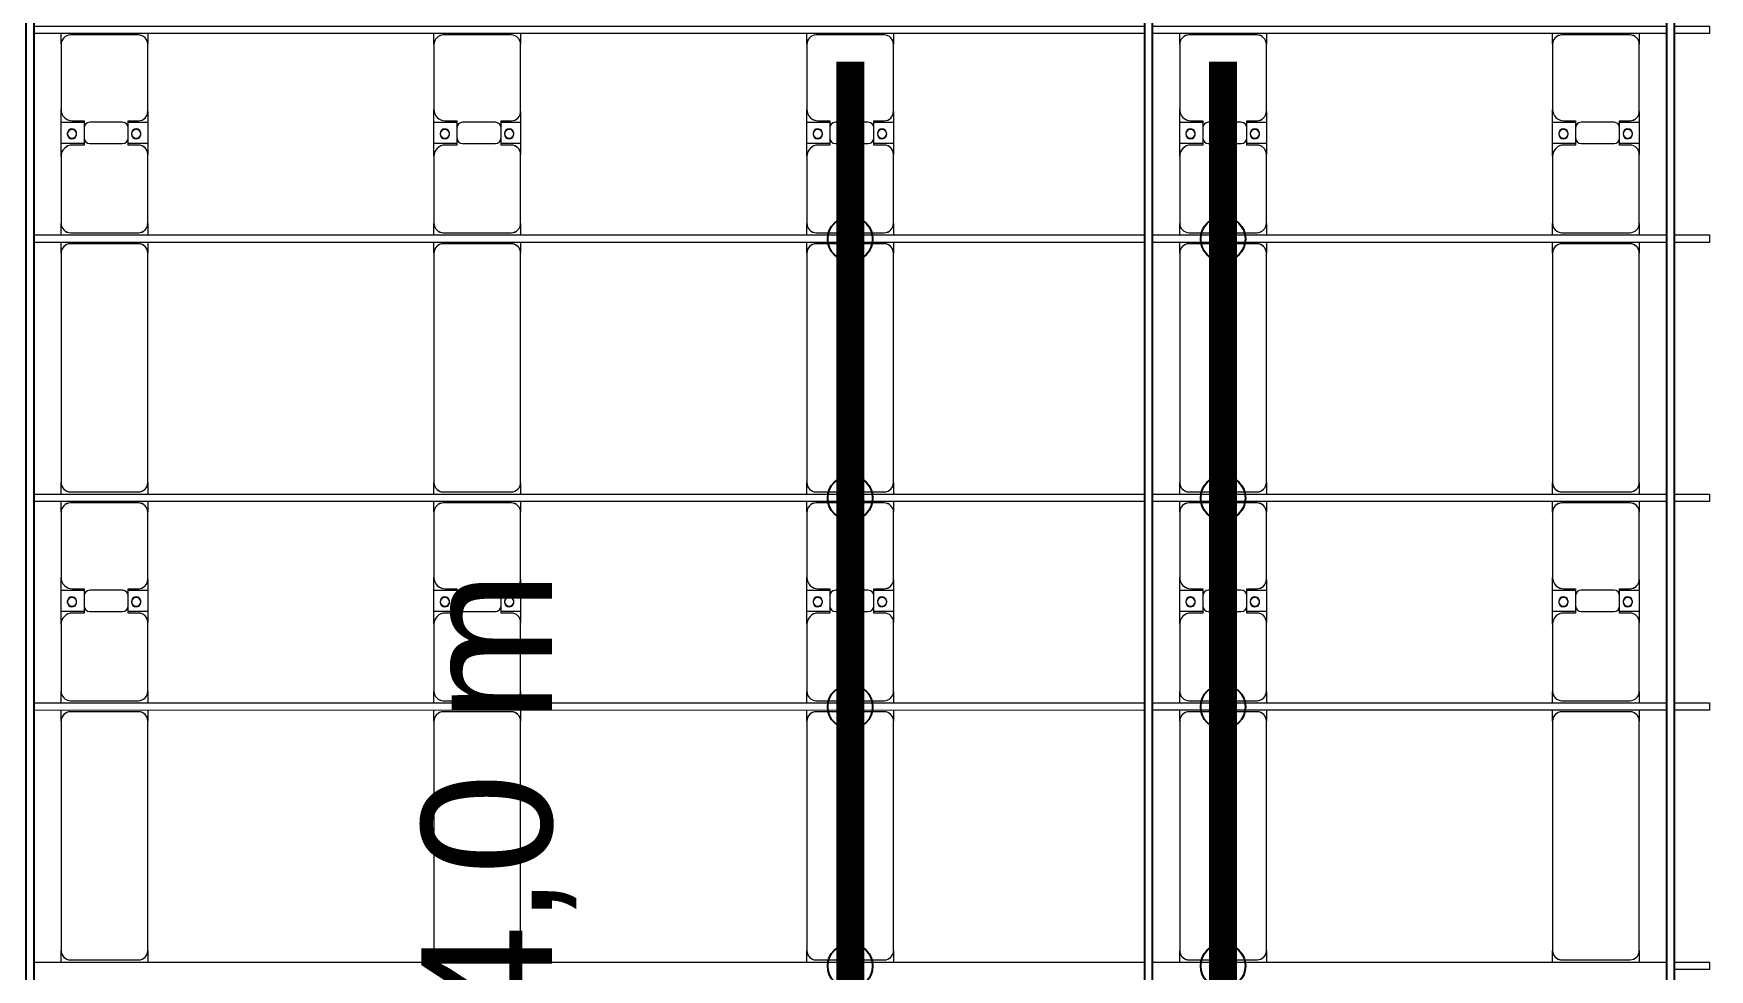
# Model space of a CAD drawing. Header units: millimetres. Extents: x -496478 to -186190, y -204059 to -87354.
# Drawn here: x -299121 to -290132, y -165092 to -160072 of the extents above; entities that cross this region are included whole.
import ezdxf

# ---------------------------------------------------------------- set-up
doc = ezdxf.new("R2010")
doc.units = ezdxf.units.MM
for name, color, linetype, lineweight in [('A-DETL-MBND', 5, 'Continuous', 9), ('A-GENM', 13, 'Continuous', 9), ('S-BEAM', 12, 'Continuous', 9)]:
    doc.layers.add(name, color=color, linetype=linetype, lineweight=lineweight)
doc.layers.add('GC-GHI CHU', color=2, linetype='Continuous')
doc.layers.add('GC-HOP 40x60 GIA CUONG', color=1, linetype='Continuous')
doc.styles.add('GC_VN', font='arial.ttf')

# ---------------------------------------------------------------- blocks, each defined once
blk = doc.blocks.new('Dai phao do pin - DẢI PHAO ĐỠ PIN-V71-BỐ TRÍ KHUNG KẾT CẤU BÈ PIN 01')
at = {"layer": 'A-DETL-MBND', "color": 8}
for p, q in [((1828, 241.6), (1889.7, 241.6)), ((1839.7, 191.6), (1839.7, -173.4)), ((3120.3, 241.6), (1889.7, 241.6)), ((3120.3, 241.6), (3178, 241.6)), ((3170.3, -173.4), (3170.3, 191.6)), ((3218, 241.6), (3279.7, 241.6)), ((3229.7, 191.6), (3229.7, -173.4)), ((3639.7, 241.6), (3279.7, 241.6)), ((3639.7, 241.6), (3822.2, 241.6)), ((3699.7, 118.2), (3699.7, 181.6)), ((3707.8, 241.6), (3890.3, 241.6)), ((3707.8, 118.2), (3707.8, 241.6)), ((3822.2, 241.6), (3822.2, 118.2)), ((3830.3, 181.6), (3830.3, 118.2)), ((4240.3, 241.6), (3890.3, 241.6)), ((4240.3, 241.6), (4298, 241.6)), ((4290.3, -173.4), (4290.3, 191.6)), ((4338, 241.6), (4399.7, 241.6)), ((4349.7, 191.6), (4349.7, -173.4)), ((5630.3, 241.6), (4399.7, 241.6)), ((5630.3, 241.6), (5688, 241.6)), ((5680.3, -173.4), (5680.3, 191.6)), ((5728, 241.6), (5789.7, 241.6)), ((5739.7, 191.6), (5739.7, -173.4)), ((6149.7, 241.6), (5789.7, 241.6)), ((6149.7, 241.6), (6332.2, 241.6)), ((6209.7, 118.2), (6209.7, 181.6)), ((6217.8, 241.6), (6400.3, 241.6)), ((6217.8, 118.2), (6217.8, 241.6)), ((6332.2, 241.6), (6332.2, 118.2)), ((6340.3, 181.6), (6340.3, 118.2)), ((6750.3, 241.6), (6400.3, 241.6)), ((6750.3, 241.6), (6808, 241.6)), ((6800.3, -173.4), (6800.3, 191.6)), ((3792.2, 118.2), (3699.7, 118.2)), ((3830.3, 118.2), (3737.8, 118.2)), ((6302.2, 118.2), (6209.7, 118.2)), ((6340.3, 118.2), (6247.8, 118.2)), ((3707.8, 88.2), (3707.8, -88.2)), ((3822.2, -88.2), (3822.2, 88.2)), ((6217.8, 88.2), (6217.8, -88.2)), ((6332.2, -88.2), (6332.2, 88.2)), ((3699.7, -173.4), (3699.7, -118.2)), ((3699.7, -118.2), (3792.2, -118.2)), ((3707.8, -223.4), (3707.8, -118.2)), ((3737.8, -118.2), (3830.3, -118.2)), ((3822.2, -118.2), (3822.2, -223.4)), ((3830.3, -118.2), (3830.3, -173.4)), ((6209.7, -173.4), (6209.7, -118.2)), ((6209.7, -118.2), (6302.2, -118.2)), ((6217.8, -223.4), (6217.8, -118.2)), ((6247.8, -118.2), (6340.3, -118.2)), ((6332.2, -118.2), (6332.2, -223.4)), ((6340.3, -118.2), (6340.3, -173.4)), ((1889.7, -223.4), (1828, -223.4)), ((1889.7, -223.4), (3120.3, -223.4)), ((3178, -223.4), (3120.3, -223.4)), ((3279.7, -223.4), (3218, -223.4)), ((3279.7, -223.4), (3649.7, -223.4)), ((3822.2, -223.4), (3649.7, -223.4)), ((3880.3, -223.4), (3707.8, -223.4)), ((3880.3, -223.4), (4240.3, -223.4)), ((4298, -223.4), (4240.3, -223.4)), ((4399.7, -223.4), (4338, -223.4)), ((4399.7, -223.4), (5630.3, -223.4)), ((5688, -223.4), (5630.3, -223.4)), ((5789.7, -223.4), (5728, -223.4)), ((5789.7, -223.4), (6159.7, -223.4)), ((6332.2, -223.4), (6159.7, -223.4)), ((6390.3, -223.4), (6217.8, -223.4)), ((6390.3, -223.4), (6750.3, -223.4)), ((6808, -223.4), (6750.3, -223.4))]:
    blk.add_line(p, q, dxfattribs=at)
for centre, radius, start, end in [((1889.7, 191.6), 50, 90, 180), ((1889.7, 191.6), 50, 105, 180), ((3120.3, 191.6), 50, 360, 90), ((3120.3, 191.6), 50, 15, 90), ((3279.7, 191.6), 50, 90, 180), ((3279.7, 191.6), 50, 135, 180), ((3639.7, 181.6), 60, 360, 90), ((3639.7, 181.6), 60, 360, 45), ((3758.6, 183.2), 25, 360, 180), ((3758.6, 183.2), 25, 180, 0), ((3761.4, 183.2), 25, 0, 180), ((3761.4, 183.2), 25, 180, 0), ((3761.4, 183.2), 25, 180, 195), ((3890.3, 181.6), 60, 90, 180), ((3890.3, 181.6), 60, 140.20922, 180), ((4240.3, 191.6), 50, 360, 90), ((4240.3, 191.6), 50, 360, 45), ((4399.7, 191.6), 50, 90, 180), ((4399.7, 191.6), 50, 105, 180), ((5630.3, 191.6), 50, 360, 90), ((5630.3, 191.6), 50, 15, 90), ((5789.7, 191.6), 50, 90, 180), ((5789.7, 191.6), 50, 135, 180), ((6149.7, 181.6), 60, 0, 90), ((6149.7, 181.6), 60, 0, 45), ((6268.6, 183.2), 25, 0, 180), ((6268.6, 183.2), 25, 180, 360), ((6271.4, 183.2), 25, 0, 180), ((6271.4, 183.2), 25, 180, 0), ((6271.4, 183.2), 25, 180, 195), ((6400.3, 181.6), 60, 90, 180), ((6400.3, 181.6), 60, 135, 180), ((6750.3, 191.6), 50, 360, 90), ((6750.3, 191.6), 50, 360, 45), ((3737.8, 88.2), 30, 90, 180), ((3792.2, 88.2), 30, 360, 90), ((6247.8, 88.2), 30, 90, 180), ((6302.2, 88.2), 30, 360, 90), ((3737.8, -88.2), 30, 180, 270), ((3792.2, -88.2), 30, 270, 360), ((6247.8, -88.2), 30, 180, 270), ((6302.2, -88.2), 30, 270, 360), ((1889.7, -173.4), 50, 180, 270), ((1889.7, -173.4), 50, 180, 270), ((3120.3, -173.4), 50, 270, 360), ((3120.3, -173.4), 50, 285, 360), ((3279.7, -173.4), 50, 180, 270), ((3279.7, -173.4), 50, 180, 225), ((3649.7, -173.4), 50, 270, 360), ((3649.7, -173.4), 50, 315, 360), ((3758.6, -161.8), 25, 0, 180), ((3758.6, -161.8), 25, 180, 0), ((3761.4, -161.8), 25, 0, 180), ((3761.4, -161.8), 25, 120, 180), ((3761.4, -161.8), 25, 180, 0), ((3761.4, -161.8), 25, 75, 105), ((3758.6, -161.8), 25, 75, 90), ((3758.6, -161.8), 25, 30, 45), ((3758.6, -161.8), 25, 0, 15), ((3880.3, -173.4), 50, 180, 270), ((3880.3, -173.4), 50, 180, 224.26736), ((4240.3, -173.4), 50, 270, 360), ((4240.3, -173.4), 50, 315, 360), ((4399.7, -173.4), 50, 180, 270), ((4399.7, -173.4), 50, 180, 270), ((5630.3, -173.4), 50, 270, 360), ((5630.3, -173.4), 50, 285, 360), ((5789.7, -173.4), 50, 180, 270), ((5789.7, -173.4), 50, 180, 225), ((6159.7, -173.4), 50, 270, 360), ((6159.7, -173.4), 50, 315, 360), ((6268.6, -161.8), 25, 0, 180), ((6268.6, -161.8), 25, 180, 0), ((6271.4, -161.8), 25, 0, 180), ((6271.4, -161.8), 25, 120, 180), ((6271.4, -161.8), 25, 180, 360), ((6271.4, -161.8), 25, 75, 105), ((6268.6, -161.8), 25, 75, 90), ((6268.6, -161.8), 25, 30, 45), ((6268.6, -161.8), 25, 0, 15), ((6390.3, -173.4), 50, 180, 270), ((6390.3, -173.4), 50, 180, 225), ((6750.3, -173.4), 50, 270, 360), ((6750.3, -173.4), 50, 315, 360)]:
    blk.add_arc(centre, radius, start, end, dxfattribs=at)
blk = doc.blocks.new('Dai phao do pin - DẢI PHAO ĐỠ PIN-V72-BỐ TRÍ KHUNG KẾT CẤU BÈ PIN 01')
at = {"layer": 'A-DETL-MBND', "color": 8}
for p, q in [((1828, 241.6), (1889.7, 241.6)), ((1839.7, 191.6), (1839.7, -173.4)), ((3120.3, 241.6), (1889.7, 241.6)), ((3120.3, 241.6), (3178, 241.6)), ((3170.3, -173.4), (3170.3, 191.6)), ((3218, 241.6), (3279.7, 241.6)), ((3229.7, 191.6), (3229.7, -173.4)), ((3639.7, 241.6), (3279.7, 241.6)), ((3639.7, 241.6), (3822.2, 241.6)), ((3699.7, 118.2), (3699.7, 181.6)), ((3707.8, 241.6), (3890.3, 241.6)), ((3707.8, 118.2), (3707.8, 241.6)), ((3822.2, 241.6), (3822.2, 118.2)), ((3830.3, 181.6), (3830.3, 118.2)), ((4240.3, 241.6), (3890.3, 241.6)), ((4240.3, 241.6), (4298, 241.6)), ((4290.3, -173.4), (4290.3, 191.6)), ((4338, 241.6), (4399.7, 241.6)), ((4349.7, 191.6), (4349.7, -173.4)), ((5630.3, 241.6), (4399.7, 241.6)), ((5630.3, 241.6), (5688, 241.6)), ((5680.3, -173.4), (5680.3, 191.6)), ((5728, 241.6), (5789.7, 241.6)), ((5739.7, 191.6), (5739.7, -173.4)), ((6149.7, 241.6), (5789.7, 241.6)), ((6149.7, 241.6), (6332.2, 241.6)), ((6209.7, 118.2), (6209.7, 181.6)), ((6217.8, 241.6), (6400.3, 241.6)), ((6217.8, 118.2), (6217.8, 241.6)), ((6332.2, 241.6), (6332.2, 118.2)), ((6340.3, 181.6), (6340.3, 118.2)), ((6750.3, 241.6), (6400.3, 241.6)), ((6750.3, 241.6), (6808, 241.6)), ((6800.3, -173.4), (6800.3, 191.6)), ((3792.2, 118.2), (3699.7, 118.2)), ((3830.3, 118.2), (3737.8, 118.2)), ((6302.2, 118.2), (6209.7, 118.2)), ((6340.3, 118.2), (6247.8, 118.2)), ((3707.8, 88.2), (3707.8, -88.2)), ((3822.2, -88.2), (3822.2, 88.2)), ((6217.8, 88.2), (6217.8, -88.2)), ((6332.2, -88.2), (6332.2, 88.2)), ((3699.7, -173.4), (3699.7, -118.2)), ((3699.7, -118.2), (3792.2, -118.2)), ((3707.8, -223.4), (3707.8, -118.2)), ((3737.8, -118.2), (3830.3, -118.2)), ((3822.2, -118.2), (3822.2, -223.4)), ((3830.3, -118.2), (3830.3, -173.4)), ((6209.7, -173.4), (6209.7, -118.2)), ((6209.7, -118.2), (6302.2, -118.2)), ((6217.8, -223.4), (6217.8, -118.2)), ((6247.8, -118.2), (6340.3, -118.2)), ((6332.2, -118.2), (6332.2, -223.4)), ((6340.3, -118.2), (6340.3, -173.4)), ((1889.7, -223.4), (1828, -223.4)), ((1889.7, -223.4), (3120.3, -223.4)), ((3178, -223.4), (3120.3, -223.4)), ((3279.7, -223.4), (3218, -223.4)), ((3279.7, -223.4), (3649.7, -223.4)), ((3822.2, -223.4), (3649.7, -223.4)), ((3880.3, -223.4), (3707.8, -223.4)), ((3880.3, -223.4), (4240.3, -223.4)), ((4298, -223.4), (4240.3, -223.4)), ((4399.7, -223.4), (4338, -223.4)), ((4399.7, -223.4), (5630.3, -223.4)), ((5688, -223.4), (5630.3, -223.4)), ((5789.7, -223.4), (5728, -223.4)), ((5789.7, -223.4), (6159.7, -223.4)), ((6332.2, -223.4), (6159.7, -223.4)), ((6390.3, -223.4), (6217.8, -223.4)), ((6390.3, -223.4), (6750.3, -223.4)), ((6808, -223.4), (6750.3, -223.4))]:
    blk.add_line(p, q, dxfattribs=at)
for centre, radius, start, end in [((1889.7, 191.6), 50, 90, 180), ((1889.7, 191.6), 50, 105, 180), ((3120.3, 191.6), 50, 360, 90), ((3120.3, 191.6), 50, 15, 90), ((3279.7, 191.6), 50, 90, 180), ((3279.7, 191.6), 50, 135, 180), ((3639.7, 181.6), 60, 360, 90), ((3639.7, 181.6), 60, 360, 45), ((3758.6, 183.2), 25, 360, 180), ((3758.6, 183.2), 25, 180, 0), ((3761.4, 183.2), 25, 0, 180), ((3761.4, 183.2), 25, 180, 0), ((3761.4, 183.2), 25, 180, 195), ((3890.3, 181.6), 60, 90, 180), ((3890.3, 181.6), 60, 140.25088, 180), ((4240.3, 191.6), 50, 360, 90), ((4240.3, 191.6), 50, 360, 45), ((4399.7, 191.6), 50, 90, 180), ((4399.7, 191.6), 50, 105, 180), ((5630.3, 191.6), 50, 360, 90), ((5630.3, 191.6), 50, 15, 90), ((5789.7, 191.6), 50, 90, 180), ((5789.7, 191.6), 50, 135, 180), ((6149.7, 181.6), 60, 0, 90), ((6149.7, 181.6), 60, 0, 45), ((6268.6, 183.2), 25, 0, 180), ((6268.6, 183.2), 25, 180, 360), ((6271.4, 183.2), 25, 0, 180), ((6271.4, 183.2), 25, 180, 0), ((6271.4, 183.2), 25, 180, 195), ((6400.3, 181.6), 60, 90, 180), ((6400.3, 181.6), 60, 135, 180), ((6750.3, 191.6), 50, 360, 90), ((6750.3, 191.6), 50, 360, 45), ((3737.8, 88.2), 30, 90, 180), ((3792.2, 88.2), 30, 360, 90), ((6247.8, 88.2), 30, 90, 180), ((6302.2, 88.2), 30, 360, 90), ((3737.8, -88.2), 30, 180, 270), ((3792.2, -88.2), 30, 270, 360), ((6247.8, -88.2), 30, 180, 270), ((6302.2, -88.2), 30, 270, 360), ((1889.7, -173.4), 50, 180, 270), ((1889.7, -173.4), 50, 180, 270), ((3120.3, -173.4), 50, 270, 360), ((3120.3, -173.4), 50, 285, 360), ((3279.7, -173.4), 50, 180, 270), ((3279.7, -173.4), 50, 180, 225), ((3649.7, -173.4), 50, 270, 360), ((3649.7, -173.4), 50, 315, 360), ((3758.6, -161.8), 25, 0, 180), ((3758.6, -161.8), 25, 180, 0), ((3761.4, -161.8), 25, 0, 180), ((3761.4, -161.8), 25, 120, 180), ((3761.4, -161.8), 25, 180, 0), ((3761.4, -161.8), 25, 75, 105), ((3758.6, -161.8), 25, 75, 90), ((3758.6, -161.8), 25, 30, 45), ((3758.6, -161.8), 25, 0, 15), ((3880.3, -173.4), 50, 180, 270), ((3880.3, -173.4), 50, 180, 224.21737), ((4240.3, -173.4), 50, 270, 360), ((4240.3, -173.4), 50, 315, 360), ((4399.7, -173.4), 50, 180, 270), ((4399.7, -173.4), 50, 180, 270), ((5630.3, -173.4), 50, 270, 360), ((5630.3, -173.4), 50, 285, 360), ((5789.7, -173.4), 50, 180, 270), ((5789.7, -173.4), 50, 180, 225), ((6159.7, -173.4), 50, 270, 360), ((6159.7, -173.4), 50, 315, 360), ((6268.6, -161.8), 25, 0, 180), ((6268.6, -161.8), 25, 180, 0), ((6271.4, -161.8), 25, 0, 180), ((6271.4, -161.8), 25, 120, 180), ((6271.4, -161.8), 25, 180, 360), ((6271.4, -161.8), 25, 75, 105), ((6268.6, -161.8), 25, 75, 90), ((6268.6, -161.8), 25, 30, 45), ((6268.6, -161.8), 25, 0, 15), ((6390.3, -173.4), 50, 180, 270), ((6390.3, -173.4), 50, 180, 225), ((6750.3, -173.4), 50, 270, 360), ((6750.3, -173.4), 50, 315, 360)]:
    blk.add_arc(centre, radius, start, end, dxfattribs=at)
blk = doc.blocks.new('Dai phao do pin - DẢI PHAO ĐỠ PIN-V73-BỐ TRÍ KHUNG KẾT CẤU BÈ PIN 01')
at = {"layer": 'A-DETL-MBND', "color": 8}
for p, q in [((1828, 241.6), (1889.7, 241.6)), ((1839.7, 191.6), (1839.7, -173.4)), ((3120.3, 241.6), (1889.7, 241.6)), ((3120.3, 241.6), (3178, 241.6)), ((3170.3, -173.4), (3170.3, 191.6)), ((3218, 241.6), (3279.7, 241.6)), ((3229.7, 191.6), (3229.7, -173.4)), ((3639.7, 241.6), (3279.7, 241.6)), ((3639.7, 241.6), (3822.2, 241.6)), ((3699.7, 118.2), (3699.7, 181.6)), ((3707.8, 241.6), (3890.3, 241.6)), ((3707.8, 118.2), (3707.8, 241.6)), ((3822.2, 241.6), (3822.2, 118.2)), ((3830.3, 181.6), (3830.3, 118.2)), ((4240.3, 241.6), (3890.3, 241.6)), ((4240.3, 241.6), (4298, 241.6)), ((4290.3, -173.4), (4290.3, 191.6)), ((4338, 241.6), (4399.7, 241.6)), ((4349.7, 191.6), (4349.7, -173.4)), ((5630.3, 241.6), (4399.7, 241.6)), ((5630.3, 241.6), (5688, 241.6)), ((5680.3, -173.4), (5680.3, 191.6)), ((5728, 241.6), (5789.7, 241.6)), ((5739.7, 191.6), (5739.7, -173.4)), ((6149.7, 241.6), (5789.7, 241.6)), ((6149.7, 241.6), (6332.2, 241.6)), ((6209.7, 118.2), (6209.7, 181.6)), ((6217.8, 241.6), (6400.3, 241.6)), ((6217.8, 118.2), (6217.8, 241.6)), ((6332.2, 241.6), (6332.2, 118.2)), ((6340.3, 181.6), (6340.3, 118.2)), ((6750.3, 241.6), (6400.3, 241.6)), ((6750.3, 241.6), (6808, 241.6)), ((6800.3, -173.4), (6800.3, 191.6)), ((3792.2, 118.2), (3699.7, 118.2)), ((3830.3, 118.2), (3737.8, 118.2)), ((6302.2, 118.2), (6209.7, 118.2)), ((6340.3, 118.2), (6247.8, 118.2)), ((3707.8, 88.2), (3707.8, -88.2)), ((3822.2, -88.2), (3822.2, 88.2)), ((6217.8, 88.2), (6217.8, -88.2)), ((6332.2, -88.2), (6332.2, 88.2)), ((3699.7, -173.4), (3699.7, -118.2)), ((3699.7, -118.2), (3792.2, -118.2)), ((3707.8, -223.4), (3707.8, -118.2)), ((3737.8, -118.2), (3830.3, -118.2)), ((3822.2, -118.2), (3822.2, -223.4)), ((3830.3, -118.2), (3830.3, -173.4)), ((6209.7, -173.4), (6209.7, -118.2)), ((6209.7, -118.2), (6302.2, -118.2)), ((6217.8, -223.4), (6217.8, -118.2)), ((6247.8, -118.2), (6340.3, -118.2)), ((6332.2, -118.2), (6332.2, -223.4)), ((6340.3, -118.2), (6340.3, -173.4)), ((1889.7, -223.4), (1828, -223.4)), ((1889.7, -223.4), (3120.3, -223.4)), ((3178, -223.4), (3120.3, -223.4)), ((3279.7, -223.4), (3218, -223.4)), ((3279.7, -223.4), (3649.7, -223.4)), ((3822.2, -223.4), (3649.7, -223.4)), ((3880.3, -223.4), (3707.8, -223.4)), ((3880.3, -223.4), (4240.3, -223.4)), ((4298, -223.4), (4240.3, -223.4)), ((4399.7, -223.4), (4338, -223.4)), ((4399.7, -223.4), (5630.3, -223.4)), ((5688, -223.4), (5630.3, -223.4)), ((5789.7, -223.4), (5728, -223.4)), ((5789.7, -223.4), (6159.7, -223.4)), ((6332.2, -223.4), (6159.7, -223.4)), ((6390.3, -223.4), (6217.8, -223.4)), ((6390.3, -223.4), (6750.3, -223.4)), ((6808, -223.4), (6750.3, -223.4))]:
    blk.add_line(p, q, dxfattribs=at)
for centre, radius, start, end in [((1889.7, 191.6), 50, 90, 180), ((1889.7, 191.6), 50, 105, 180), ((3120.3, 191.6), 50, 360, 90), ((3120.3, 191.6), 50, 15, 90), ((3279.7, 191.6), 50, 90, 180), ((3279.7, 191.6), 50, 135, 180), ((3639.7, 181.6), 60, 360, 90), ((3639.7, 181.6), 60, 360, 45), ((3758.6, 183.2), 25, 360, 180), ((3758.6, 183.2), 25, 180, 0), ((3761.4, 183.2), 25, 0, 180), ((3761.4, 183.2), 25, 180, 0), ((3761.4, 183.2), 25, 180, 195), ((3890.3, 181.6), 60, 90, 180), ((3890.3, 181.6), 60, 140.29254, 180), ((4240.3, 191.6), 50, 360, 90), ((4240.3, 191.6), 50, 360, 45), ((4399.7, 191.6), 50, 90, 180), ((4399.7, 191.6), 50, 105, 180), ((5630.3, 191.6), 50, 360, 90), ((5630.3, 191.6), 50, 15, 90), ((5789.7, 191.6), 50, 90, 180), ((5789.7, 191.6), 50, 135, 180), ((6149.7, 181.6), 60, 0, 90), ((6149.7, 181.6), 60, 0, 45), ((6268.6, 183.2), 25, 0, 180), ((6268.6, 183.2), 25, 180, 360), ((6271.4, 183.2), 25, 0, 180), ((6271.4, 183.2), 25, 180, 0), ((6271.4, 183.2), 25, 180, 195), ((6400.3, 181.6), 60, 90, 180), ((6400.3, 181.6), 60, 135, 180), ((6750.3, 191.6), 50, 360, 90), ((6750.3, 191.6), 50, 360, 45), ((3737.8, 88.2), 30, 90, 180), ((3792.2, 88.2), 30, 360, 90), ((6247.8, 88.2), 30, 90, 180), ((6302.2, 88.2), 30, 360, 90), ((3737.8, -88.2), 30, 180, 270), ((3792.2, -88.2), 30, 270, 360), ((6247.8, -88.2), 30, 180, 270), ((6302.2, -88.2), 30, 270, 360), ((1889.7, -173.4), 50, 180, 270), ((1889.7, -173.4), 50, 180, 270), ((3120.3, -173.4), 50, 270, 360), ((3120.3, -173.4), 50, 285, 360), ((3279.7, -173.4), 50, 180, 270), ((3279.7, -173.4), 50, 180, 225), ((3649.7, -173.4), 50, 270, 360), ((3649.7, -173.4), 50, 315, 360), ((3758.6, -161.8), 25, 0, 180), ((3758.6, -161.8), 25, 180, 0), ((3761.4, -161.8), 25, 0, 180), ((3761.4, -161.8), 25, 120, 180), ((3761.4, -161.8), 25, 180, 0), ((3761.4, -161.8), 25, 75, 105), ((3758.6, -161.8), 25, 75, 90), ((3758.6, -161.8), 25, 30, 45), ((3758.6, -161.8), 25, 0, 15), ((3880.3, -173.4), 50, 180, 270), ((3880.3, -173.4), 50, 180, 224.16738), ((4240.3, -173.4), 50, 270, 360), ((4240.3, -173.4), 50, 315, 360), ((4399.7, -173.4), 50, 180, 270), ((4399.7, -173.4), 50, 180, 270), ((5630.3, -173.4), 50, 270, 360), ((5630.3, -173.4), 50, 285, 360), ((5789.7, -173.4), 50, 180, 270), ((5789.7, -173.4), 50, 180, 225), ((6159.7, -173.4), 50, 270, 360), ((6159.7, -173.4), 50, 315, 360), ((6268.6, -161.8), 25, 0, 180), ((6268.6, -161.8), 25, 180, 0), ((6271.4, -161.8), 25, 0, 180), ((6271.4, -161.8), 25, 120, 180), ((6271.4, -161.8), 25, 180, 360), ((6271.4, -161.8), 25, 75, 105), ((6268.6, -161.8), 25, 75, 90), ((6268.6, -161.8), 25, 30, 45), ((6268.6, -161.8), 25, 0, 15), ((6390.3, -173.4), 50, 180, 270), ((6390.3, -173.4), 50, 180, 225), ((6750.3, -173.4), 50, 270, 360), ((6750.3, -173.4), 50, 315, 360)]:
    blk.add_arc(centre, radius, start, end, dxfattribs=at)
blk = doc.blocks.new('Dai phao do pin - DẢI PHAO ĐỠ PIN-V74-BỐ TRÍ KHUNG KẾT CẤU BÈ PIN 01')
at = {"layer": 'A-DETL-MBND', "color": 8}
for p, q in [((1828, 241.6), (1889.7, 241.6)), ((1839.7, 191.6), (1839.7, -173.4)), ((3120.3, 241.6), (1889.7, 241.6)), ((3120.3, 241.6), (3178, 241.6)), ((3170.3, -173.4), (3170.3, 191.6)), ((3218, 241.6), (3279.7, 241.6)), ((3229.7, 191.6), (3229.7, -173.4)), ((3639.7, 241.6), (3279.7, 241.6)), ((3639.7, 241.6), (3822.2, 241.6)), ((3699.7, 118.2), (3699.7, 181.6)), ((3707.8, 241.6), (3890.3, 241.6)), ((3707.8, 118.2), (3707.8, 241.6)), ((3822.2, 241.6), (3822.2, 118.2)), ((3830.3, 181.6), (3830.3, 118.2)), ((4240.3, 241.6), (3890.3, 241.6)), ((4240.3, 241.6), (4298, 241.6)), ((4290.3, -173.4), (4290.3, 191.6)), ((4338, 241.6), (4399.7, 241.6)), ((4349.7, 191.6), (4349.7, -173.4)), ((5630.3, 241.6), (4399.7, 241.6)), ((5630.3, 241.6), (5688, 241.6)), ((5680.3, -173.4), (5680.3, 191.6)), ((5728, 241.6), (5789.7, 241.6)), ((5739.7, 191.6), (5739.7, -173.4)), ((6149.7, 241.6), (5789.7, 241.6)), ((6149.7, 241.6), (6332.2, 241.6)), ((6209.7, 118.2), (6209.7, 181.6)), ((6217.8, 241.6), (6400.3, 241.6)), ((6217.8, 118.2), (6217.8, 241.6)), ((6332.2, 241.6), (6332.2, 118.2)), ((6340.3, 181.6), (6340.3, 118.2)), ((6750.3, 241.6), (6400.3, 241.6)), ((6750.3, 241.6), (6808, 241.6)), ((6800.3, -173.4), (6800.3, 191.6)), ((3792.2, 118.2), (3699.7, 118.2)), ((3830.3, 118.2), (3737.8, 118.2)), ((6302.2, 118.2), (6209.7, 118.2)), ((6340.3, 118.2), (6247.8, 118.2)), ((3707.8, 88.2), (3707.8, -88.2)), ((3822.2, -88.2), (3822.2, 88.2)), ((6217.8, 88.2), (6217.8, -88.2)), ((6332.2, -88.2), (6332.2, 88.2)), ((3699.7, -173.4), (3699.7, -118.2)), ((3699.7, -118.2), (3792.2, -118.2)), ((3707.8, -223.4), (3707.8, -118.2)), ((3737.8, -118.2), (3830.3, -118.2)), ((3822.2, -118.2), (3822.2, -223.4)), ((3830.3, -118.2), (3830.3, -173.4)), ((6209.7, -173.4), (6209.7, -118.2)), ((6209.7, -118.2), (6302.2, -118.2)), ((6217.8, -223.4), (6217.8, -118.2)), ((6247.8, -118.2), (6340.3, -118.2)), ((6332.2, -118.2), (6332.2, -223.4)), ((6340.3, -118.2), (6340.3, -173.4)), ((1889.7, -223.4), (1828, -223.4)), ((1889.7, -223.4), (3120.3, -223.4)), ((3178, -223.4), (3120.3, -223.4)), ((3279.7, -223.4), (3218, -223.4)), ((3279.7, -223.4), (3649.7, -223.4)), ((3822.2, -223.4), (3649.7, -223.4)), ((3880.3, -223.4), (3707.8, -223.4)), ((3880.3, -223.4), (4240.3, -223.4)), ((4298, -223.4), (4240.3, -223.4)), ((4399.7, -223.4), (4338, -223.4)), ((4399.7, -223.4), (5630.3, -223.4)), ((5688, -223.4), (5630.3, -223.4)), ((5789.7, -223.4), (5728, -223.4)), ((5789.7, -223.4), (6159.7, -223.4)), ((6332.2, -223.4), (6159.7, -223.4)), ((6390.3, -223.4), (6217.8, -223.4)), ((6390.3, -223.4), (6750.3, -223.4)), ((6808, -223.4), (6750.3, -223.4))]:
    blk.add_line(p, q, dxfattribs=at)
for centre, radius, start, end in [((1889.7, 191.6), 50, 90, 180), ((1889.7, 191.6), 50, 105, 180), ((3120.3, 191.6), 50, 360, 90), ((3120.3, 191.6), 50, 15, 90), ((3279.7, 191.6), 50, 90, 180), ((3279.7, 191.6), 50, 135, 180), ((3639.7, 181.6), 60, 360, 90), ((3639.7, 181.6), 60, 360, 45), ((3758.6, 183.2), 25, 360, 180), ((3758.6, 183.2), 25, 180, 0), ((3761.4, 183.2), 25, 0, 180), ((3761.4, 183.2), 25, 180, 0), ((3761.4, 183.2), 25, 180, 195), ((3890.3, 181.6), 60, 90, 180), ((3890.3, 181.6), 60, 140.33419, 180), ((4240.3, 191.6), 50, 360, 90), ((4240.3, 191.6), 50, 360, 45), ((4399.7, 191.6), 50, 90, 180), ((4399.7, 191.6), 50, 105, 180), ((5630.3, 191.6), 50, 360, 90), ((5630.3, 191.6), 50, 15, 90), ((5789.7, 191.6), 50, 90, 180), ((5789.7, 191.6), 50, 135, 180), ((6149.7, 181.6), 60, 0, 90), ((6149.7, 181.6), 60, 0, 45), ((6268.6, 183.2), 25, 0, 180), ((6268.6, 183.2), 25, 180, 360), ((6271.4, 183.2), 25, 0, 180), ((6271.4, 183.2), 25, 180, 0), ((6271.4, 183.2), 25, 180, 195), ((6400.3, 181.6), 60, 90, 180), ((6400.3, 181.6), 60, 135, 180), ((6750.3, 191.6), 50, 360, 90), ((6750.3, 191.6), 50, 360, 45), ((3737.8, 88.2), 30, 90, 180), ((3792.2, 88.2), 30, 360, 90), ((6247.8, 88.2), 30, 90, 180), ((6302.2, 88.2), 30, 360, 90), ((3737.8, -88.2), 30, 180, 270), ((3792.2, -88.2), 30, 270, 360), ((6247.8, -88.2), 30, 180, 270), ((6302.2, -88.2), 30, 270, 360), ((1889.7, -173.4), 50, 180, 270), ((1889.7, -173.4), 50, 180, 270), ((3120.3, -173.4), 50, 270, 360), ((3120.3, -173.4), 50, 285, 360), ((3279.7, -173.4), 50, 180, 270), ((3279.7, -173.4), 50, 180, 225), ((3649.7, -173.4), 50, 270, 360), ((3649.7, -173.4), 50, 315, 360), ((3758.6, -161.8), 25, 0, 180), ((3758.6, -161.8), 25, 180, 0), ((3761.4, -161.8), 25, 0, 180), ((3761.4, -161.8), 25, 120, 180), ((3761.4, -161.8), 25, 180, 0), ((3761.4, -161.8), 25, 75, 105), ((3758.6, -161.8), 25, 75, 90), ((3758.6, -161.8), 25, 30, 45), ((3758.6, -161.8), 25, 0, 15), ((3880.3, -173.4), 50, 180, 270), ((3880.3, -173.4), 50, 180, 224.11739), ((4240.3, -173.4), 50, 270, 360), ((4240.3, -173.4), 50, 315, 360), ((4399.7, -173.4), 50, 180, 270), ((4399.7, -173.4), 50, 180, 270), ((5630.3, -173.4), 50, 270, 360), ((5630.3, -173.4), 50, 285, 360), ((5789.7, -173.4), 50, 180, 270), ((5789.7, -173.4), 50, 180, 225), ((6159.7, -173.4), 50, 270, 360), ((6159.7, -173.4), 50, 315, 360), ((6268.6, -161.8), 25, 0, 180), ((6268.6, -161.8), 25, 180, 0), ((6271.4, -161.8), 25, 0, 180), ((6271.4, -161.8), 25, 120, 180), ((6271.4, -161.8), 25, 180, 360), ((6271.4, -161.8), 25, 75, 105), ((6268.6, -161.8), 25, 75, 90), ((6268.6, -161.8), 25, 30, 45), ((6268.6, -161.8), 25, 0, 15), ((6390.3, -173.4), 50, 180, 270), ((6390.3, -173.4), 50, 180, 225), ((6750.3, -173.4), 50, 270, 360), ((6750.3, -173.4), 50, 315, 360)]:
    blk.add_arc(centre, radius, start, end, dxfattribs=at)
blk = doc.blocks.new('Dai phao do pin - DẢI PHAO ĐỠ PIN-V75-BỐ TRÍ KHUNG KẾT CẤU BÈ PIN 01')
at = {"layer": 'A-DETL-MBND', "color": 8}
for p, q in [((1828, 241.6), (1889.7, 241.6)), ((1839.7, 191.6), (1839.7, -173.4)), ((3120.3, 241.6), (1889.7, 241.6)), ((3120.3, 241.6), (3178, 241.6)), ((3170.3, -173.4), (3170.3, 191.6)), ((3218, 241.6), (3279.7, 241.6)), ((3229.7, 191.6), (3229.7, -173.4)), ((3639.7, 241.6), (3279.7, 241.6)), ((3639.7, 241.6), (3822.2, 241.6)), ((3699.7, 118.2), (3699.7, 181.6)), ((3707.8, 241.6), (3890.3, 241.6)), ((3707.8, 118.2), (3707.8, 241.6)), ((3822.2, 241.6), (3822.2, 118.2)), ((3830.3, 181.6), (3830.3, 118.2)), ((4240.3, 241.6), (3890.3, 241.6)), ((4240.3, 241.6), (4298, 241.6)), ((4290.3, -173.4), (4290.3, 191.6)), ((4338, 241.6), (4399.7, 241.6)), ((4349.7, 191.6), (4349.7, -173.4)), ((5630.3, 241.6), (4399.7, 241.6)), ((5630.3, 241.6), (5688, 241.6)), ((5680.3, -173.4), (5680.3, 191.6)), ((5728, 241.6), (5789.7, 241.6)), ((5739.7, 191.6), (5739.7, -173.4)), ((6149.7, 241.6), (5789.7, 241.6)), ((6149.7, 241.6), (6332.2, 241.6)), ((6209.7, 118.2), (6209.7, 181.6)), ((6217.8, 241.6), (6400.3, 241.6)), ((6217.8, 118.2), (6217.8, 241.6)), ((6332.2, 241.6), (6332.2, 118.2)), ((6340.3, 181.6), (6340.3, 118.2)), ((6750.3, 241.6), (6400.3, 241.6)), ((6750.3, 241.6), (6808, 241.6)), ((6800.3, -173.4), (6800.3, 191.6)), ((3792.2, 118.2), (3699.7, 118.2)), ((3830.3, 118.2), (3737.8, 118.2)), ((6302.2, 118.2), (6209.7, 118.2)), ((6340.3, 118.2), (6247.8, 118.2)), ((3707.8, 88.2), (3707.8, -88.2)), ((3822.2, -88.2), (3822.2, 88.2)), ((6217.8, 88.2), (6217.8, -88.2)), ((6332.2, -88.2), (6332.2, 88.2)), ((3699.7, -173.4), (3699.7, -118.2)), ((3699.7, -118.2), (3792.2, -118.2)), ((3707.8, -223.4), (3707.8, -118.2)), ((3737.8, -118.2), (3830.3, -118.2)), ((3822.2, -118.2), (3822.2, -223.4)), ((3830.3, -118.2), (3830.3, -173.4)), ((6209.7, -173.4), (6209.7, -118.2)), ((6209.7, -118.2), (6302.2, -118.2)), ((6217.8, -223.4), (6217.8, -118.2)), ((6247.8, -118.2), (6340.3, -118.2)), ((6332.2, -118.2), (6332.2, -223.4)), ((6340.3, -118.2), (6340.3, -173.4)), ((1889.7, -223.4), (1828, -223.4)), ((1889.7, -223.4), (3120.3, -223.4)), ((3178, -223.4), (3120.3, -223.4)), ((3279.7, -223.4), (3218, -223.4)), ((3279.7, -223.4), (3649.7, -223.4)), ((3822.2, -223.4), (3649.7, -223.4)), ((3880.3, -223.4), (3707.8, -223.4)), ((3880.3, -223.4), (4240.3, -223.4)), ((4298, -223.4), (4240.3, -223.4)), ((4399.7, -223.4), (4338, -223.4)), ((4399.7, -223.4), (5630.3, -223.4)), ((5688, -223.4), (5630.3, -223.4)), ((5789.7, -223.4), (5728, -223.4)), ((5789.7, -223.4), (6159.7, -223.4)), ((6332.2, -223.4), (6159.7, -223.4)), ((6390.3, -223.4), (6217.8, -223.4)), ((6390.3, -223.4), (6750.3, -223.4)), ((6808, -223.4), (6750.3, -223.4))]:
    blk.add_line(p, q, dxfattribs=at)
for centre, radius, start, end in [((1889.7, 191.6), 50, 90, 180), ((1889.7, 191.6), 50, 105, 180), ((3120.3, 191.6), 50, 360, 90), ((3120.3, 191.6), 50, 15, 90), ((3279.7, 191.6), 50, 90, 180), ((3279.7, 191.6), 50, 135, 180), ((3639.7, 181.6), 60, 360, 90), ((3639.7, 181.6), 60, 360, 45), ((3758.6, 183.2), 25, 360, 180), ((3758.6, 183.2), 25, 180, 0), ((3761.4, 183.2), 25, 0, 180), ((3761.4, 183.2), 25, 180, 0), ((3761.4, 183.2), 25, 180, 195), ((3890.3, 181.6), 60, 90, 180), ((3890.3, 181.6), 60, 140.37585, 180), ((4240.3, 191.6), 50, 360, 90), ((4240.3, 191.6), 50, 360, 45), ((4399.7, 191.6), 50, 90, 180), ((4399.7, 191.6), 50, 105, 180), ((5630.3, 191.6), 50, 360, 90), ((5630.3, 191.6), 50, 15, 90), ((5789.7, 191.6), 50, 90, 180), ((5789.7, 191.6), 50, 135, 180), ((6149.7, 181.6), 60, 0, 90), ((6149.7, 181.6), 60, 0, 45), ((6268.6, 183.2), 25, 0, 180), ((6268.6, 183.2), 25, 180, 360), ((6271.4, 183.2), 25, 0, 180), ((6271.4, 183.2), 25, 180, 0), ((6271.4, 183.2), 25, 180, 195), ((6400.3, 181.6), 60, 90, 180), ((6400.3, 181.6), 60, 135, 180), ((6750.3, 191.6), 50, 360, 90), ((6750.3, 191.6), 50, 360, 45), ((3737.8, 88.2), 30, 90, 180), ((3792.2, 88.2), 30, 360, 90), ((6247.8, 88.2), 30, 90, 180), ((6302.2, 88.2), 30, 360, 90), ((3737.8, -88.2), 30, 180, 270), ((3792.2, -88.2), 30, 270, 360), ((6247.8, -88.2), 30, 180, 270), ((6302.2, -88.2), 30, 270, 360), ((1889.7, -173.4), 50, 180, 270), ((1889.7, -173.4), 50, 180, 270), ((3120.3, -173.4), 50, 270, 360), ((3120.3, -173.4), 50, 285, 360), ((3279.7, -173.4), 50, 180, 270), ((3279.7, -173.4), 50, 180, 225), ((3649.7, -173.4), 50, 270, 360), ((3649.7, -173.4), 50, 315, 360), ((3758.6, -161.8), 25, 0, 180), ((3758.6, -161.8), 25, 180, 0), ((3761.4, -161.8), 25, 0, 180), ((3761.4, -161.8), 25, 120, 180), ((3761.4, -161.8), 25, 180, 0), ((3761.4, -161.8), 25, 75, 105), ((3758.6, -161.8), 25, 75, 90), ((3758.6, -161.8), 25, 30, 45), ((3758.6, -161.8), 25, 0, 15), ((3880.3, -173.4), 50, 180, 270), ((3880.3, -173.4), 50, 180, 224.06741), ((4240.3, -173.4), 50, 270, 360), ((4240.3, -173.4), 50, 315, 360), ((4399.7, -173.4), 50, 180, 270), ((4399.7, -173.4), 50, 180, 270), ((5630.3, -173.4), 50, 270, 360), ((5630.3, -173.4), 50, 285, 360), ((5789.7, -173.4), 50, 180, 270), ((5789.7, -173.4), 50, 180, 225), ((6159.7, -173.4), 50, 270, 360), ((6159.7, -173.4), 50, 315, 360), ((6268.6, -161.8), 25, 0, 180), ((6268.6, -161.8), 25, 180, 0), ((6271.4, -161.8), 25, 0, 180), ((6271.4, -161.8), 25, 120, 180), ((6271.4, -161.8), 25, 180, 360), ((6271.4, -161.8), 25, 75, 105), ((6268.6, -161.8), 25, 75, 90), ((6268.6, -161.8), 25, 30, 45), ((6268.6, -161.8), 25, 0, 15), ((6390.3, -173.4), 50, 180, 270), ((6390.3, -173.4), 50, 180, 225), ((6750.3, -173.4), 50, 270, 360), ((6750.3, -173.4), 50, 315, 360)]:
    blk.add_arc(centre, radius, start, end, dxfattribs=at)
blk = doc.blocks.new('Dầm C52 - Dầm C52-V85-BỐ TRÍ KHUNG KẾT CẤU BÈ PIN 01')
at = {"layer": 'S-BEAM', "color": 1}
for p, q in [((-99710.9, -20), (-99710.9, 20)), ((-99710.9, 20), (-99522.3, 20)), ((-99482.3, 20), (-96722.3, 20)), ((-96682.3, 20), (-90722.3, 20)), ((-99522.3, -20), (-99710.9, -20)), ((-96722.3, -20), (-99482.3, -20)), ((-90722.3, -20), (-96682.3, -20))]:
    blk.add_line(p, q, dxfattribs=at)
blk = doc.blocks.new('Dầm C52 - Dầm C52-V86-BỐ TRÍ KHUNG KẾT CẤU BÈ PIN 01')
at = {"layer": 'S-BEAM', "color": 1}
for p, q in [((-99710.9, -20), (-99710.9, 20)), ((-99710.9, 20), (-99522.3, 20)), ((-99522.3, -20), (-99710.9, -20)), ((-96722.3, -20), (-99482.3, -20)), ((-90722.3, -20), (-96682.3, -20))]:
    blk.add_line(p, q, dxfattribs=at)
blk = doc.blocks.new('Dầm C52 - Hộp 40x60-24824-BỐ TRÍ KHUNG KẾT CẤU BÈ PIN 01')
at = {"layer": 'S-BEAM', "color": 3, "lineweight": 25}
for p, q in [((-47216, 20), (47216, 20)), ((47216, -20), (-47216, -20))]:
    blk.add_line(p, q, dxfattribs=at)
blk = doc.blocks.new('HOBANMONG_BEPIN 1_rvt-1-BỐ TRÍ KHUNG KẾT CẤU BÈ PIN 01')
at = {"layer": 'A-GENM', "lineweight": 9, "rotation": 90.00075860989342}
for name, p in [('Dai phao do pin - DẢI PHAO ĐỠ PIN-V71-BỐ TRÍ KHUNG KẾT CẤU BÈ PIN 01', (-298731.7, -166879.8)), ('Dai phao do pin - DẢI PHAO ĐỠ PIN-V72-BỐ TRÍ KHUNG KẾT CẤU BÈ PIN 01', (-296731.7, -166879.8)), ('Dai phao do pin - DẢI PHAO ĐỠ PIN-V73-BỐ TRÍ KHUNG KẾT CẤU BÈ PIN 01', (-294731.7, -166879.8)), ('Dai phao do pin - DẢI PHAO ĐỠ PIN-V74-BỐ TRÍ KHUNG KẾT CẤU BÈ PIN 01', (-292731.7, -166879.7)), ('Dai phao do pin - DẢI PHAO ĐỠ PIN-V75-BỐ TRÍ KHUNG KẾT CẤU BÈ PIN 01', (-290731.7, -166879.7))]:
    blk.add_blockref(name, p, dxfattribs=at)
at = {"layer": 'S-BEAM', "lineweight": 9}
for name, p, rotation in [('Dầm C52 - Hộp 40x60-24824-BỐ TRÍ KHUNG KẾT CẤU BÈ PIN 01', (-299140.6, -142498), 90.00075860989166), ('Dầm C52 - Hộp 40x60-24824-BỐ TRÍ KHUNG KẾT CẤU BÈ PIN 01', (-293140.6, -142497.9), 90.00075860989166), ('Dầm C52 - Hộp 40x60-24824-BỐ TRÍ KHUNG KẾT CẤU BÈ PIN 01', (-290340.6, -142497.9), 90.00075860989166), ('Dầm C52 - Dầm C52-V85-BỐ TRÍ KHUNG KẾT CẤU BÈ PIN 01', (-389842.7, -160053), 180.0007586094741), ('Dầm C52 - Dầm C52-V85-BỐ TRÍ KHUNG KẾT CẤU BÈ PIN 01', (-389842.7, -161173), 180.0007586094741), ('Dầm C52 - Dầm C52-V85-BỐ TRÍ KHUNG KẾT CẤU BÈ PIN 01', (-389842.6, -162563), 180.0007586094741), ('Dầm C52 - Dầm C52-V85-BỐ TRÍ KHUNG KẾT CẤU BÈ PIN 01', (-389842.6, -163683), 180.0007586094741), ('Dầm C52 - Dầm C52-V86-BỐ TRÍ KHUNG KẾT CẤU BÈ PIN 01', (-389842.6, -165073), 180.0007586094741)]:
    blk.add_blockref(name, p, dxfattribs=dict(at, rotation=rotation))

msp = doc.modelspace()

# ---------------------------------------------------------------- linework, layer by layer
at = {"layer": 'GC-HOP 40x60 GIA CUONG', "const_width": 150}
for points in [[(-294740.7, -174197.2), (-294740.7, -160223.4)], [(-292740.7, -174197.2), (-292740.7, -160223.4)]]:
    msp.add_lwpolyline(points, dxfattribs=at)
at = {"layer": 'GC-HOP 40x60 GIA CUONG'}
for centre in [(-294740.7, -161173), (-292740.7, -161173), (-294740.7, -162563), (-292740.7, -162563), (-294740.7, -163683), (-292740.7, -163683), (-294740.7, -165073), (-292740.7, -165073)]:
    msp.add_circle(centre, 120, dxfattribs=at)

# ---------------------------------------------------------------- block references
at = {"lineweight": 5}
msp.add_blockref('HOBANMONG_BEPIN 1_rvt-1-BỐ TRÍ KHUNG KẾT CẤU BÈ PIN 01', (0, 0), dxfattribs=at)

# ---------------------------------------------------------------- texts
at = {"layer": 'GC-GHI CHU', "style": 'GC_VN'}
msp.add_text('B1-02: 2×14,0 m', height=700, rotation=90, dxfattribs=at).set_placement((-296340.7, -170210.3))

doc.saveas('drawing.dxf')
